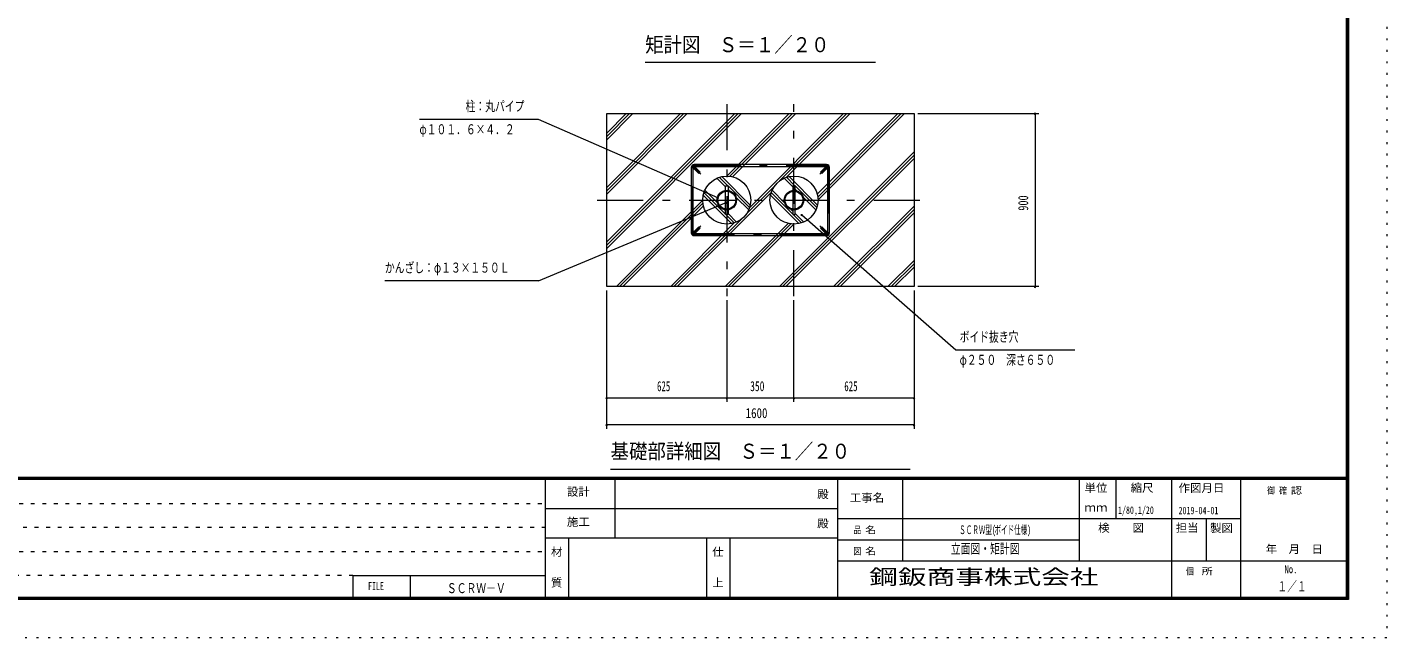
# Model space of a CAD drawing. Units: millimetres, scale not verified, with parts at other scales. Extents: x -35377 to 35394, y -16800 to 16800.
# Drawn here: x 7078 to 35394, y -16800 to -4088 of the extents above; entities that cross this region are included whole.
import ezdxf
from ezdxf.enums import TextEntityAlignment as Align

# ---------------------------------------------------------------- set-up
doc = ezdxf.new("R2010")
doc.units = ezdxf.units.MM
doc.header["$LTSCALE"] = 80
for name, pattern in [('USER1', [3, 1, -2]), ('USER3', [24, 12, -5, 2, -5]), ('USER4', [3, 0.5, -2.5])]:
    doc.linetypes.add(name, pattern=pattern)
doc.layers.add('0-1_0-F1TEXT', color=7, linetype='Continuous')
doc.layers.add('0-E_2-5DIM', color=7, linetype='Continuous')
for name, color, linetype, lineweight in [('0-6_2-02BOLD', 7, 'Continuous', 18), ('0-8_2-22CENTER', 3, 'USER3', 18), ('0-A_2-52DIM', 3, 'Continuous', 18), ('0-B_2-62HATCH', 2, 'Continuous', 18), ('0-C_F-F1PAPER', 5, 'Continuous', 18), ('0-D_F-E_J_ADD', 5, 'USER4', 18)]:
    doc.layers.add(name, color=color, linetype=linetype, lineweight=lineweight)
doc.styles.add('ＭＳ ゴシック', font='')
doc.styles.get('ＭＳ ゴシック').set_extended_font_data('MS Gothic')

msp = doc.modelspace()

# ---------------------------------------------------------------- linework, layer by layer
at = {"layer": '0-6_2-02BOLD'}
for p, q in [((20907.93, -7008.11), (20907.93, -8368.11)), ((20947.93, -8368.11), (20947.93, -7008.11)), ((23727.93, -6948.11), (20967.93, -6948.11)), ((20967.93, -6988.11), (23727.93, -6988.11)), ((23747.93, -7008.11), (23747.93, -8368.11)), ((23787.93, -8368.11), (23787.93, -7008.11)), ((21621.93, -7872.69), (21621.93, -7503.53)), ((21673.93, -7503.53), (21673.93, -7872.69)), ((23021.93, -7503.53), (23021.93, -7872.69)), ((23073.93, -7872.69), (23073.93, -7503.53)), ((21673.93, -7889.64), (21673.93, -7988.11)), ((23073.93, -7988.11), (23073.93, -7889.64)), ((23727.93, -8388.11), (20967.93, -8388.11)), ((20967.93, -8428.11), (23727.93, -8428.11))]:
    msp.add_line(p, q, dxfattribs=at)
msp.add_lwpolyline([(25547.94, -9488.11), (19147.92, -9488.11), (19147.92, -5888.11), (25547.94, -5888.11)], close=True, dxfattribs=at)
for points in [[(20953.79, -7022.25), (21066.92, -7135.39), (21095.21, -7107.1), (20982.07, -6993.97)], [(23713.79, -6993.97), (23600.65, -7107.11), (23628.93, -7135.39), (23742.07, -7022.25)], [(21621.93, -7486.58), (21621.93, -7388.11), (21673.93, -7388.11), (21673.93, -7486.58)], [(23073.93, -7486.58), (23073.93, -7388.11), (23021.93, -7388.11), (23021.93, -7486.58)], [(21673.93, -7988.11), (21621.93, -7988.11), (21621.93, -7889.64)], [(23021.93, -7889.64), (23021.93, -7988.11), (23073.93, -7988.11)], [(20982.07, -8382.25), (21095.21, -8269.12), (21066.92, -8240.83), (20953.79, -8353.97)], [(23742.07, -8353.97), (23628.93, -8240.83), (23600.65, -8269.12), (23713.79, -8382.25)]]:
    msp.add_lwpolyline(points, dxfattribs=at)
for centre, radius in [((21647.93, -7688.11), 500), ((23047.93, -7688.11), 500), ((21647.93, -7688.11), 203.2), ((21647.93, -7688.11), 186.4), ((23047.93, -7688.11), 203.2), ((23047.93, -7688.11), 186.4)]:
    msp.add_circle(centre, radius, dxfattribs=at)
for centre, radius, start, end in [((20967.93, -7008.11), 60, 90, 180), ((20967.93, -7008.11), 20, 45, 225), ((23727.93, -7008.11), 20, 315, 135), ((23727.93, -7008.11), 60, 0, 90), ((20967.93, -8368.11), 60, 180, 270), ((20967.93, -8368.11), 20, 135, 315), ((23727.93, -8368.11), 20, 225, 45), ((23727.93, -8368.11), 60, 270, 0)]:
    msp.add_arc(centre, radius, start, end, dxfattribs=at)
at = {"layer": '0-8_2-22CENTER'}
for p, q in [((21647.93, -5688.11), (21647.93, -9688.11)), ((23047.93, -9688.11), (23047.93, -5688.11)), ((20927.93, -8368.11), (20927.93, -7008.11)), ((20927.93, -7008.11), (21007.93, -7008.11)), ((20967.93, -7048.11), (20967.93, -6968.11)), ((20967.93, -7008.11), (21109.35, -7149.53)), ((23727.93, -7008.11), (23586.51, -7149.53)), ((23687.93, -7008.11), (23767.93, -7008.11)), ((23767.93, -7008.11), (23767.93, -8368.11)), ((18947.92, -7688.11), (25747.94, -7688.11)), ((21007.93, -8368.11), (20927.93, -8368.11)), ((20967.93, -8368.11), (21109.35, -8226.69)), ((20967.93, -8408.11), (20967.93, -8328.11)), ((23727.93, -8408.11), (20967.93, -8408.11)), ((23727.93, -8368.11), (23586.51, -8226.69)), ((23767.93, -8368.11), (23687.93, -8368.11)), ((23727.93, -8328.11), (23727.93, -8408.11))]:
    msp.add_line(p, q, dxfattribs=at)
msp.add_lwpolyline([(20967.93, -6968.11), (23727.93, -6968.11), (23727.93, -7048.11)], dxfattribs=at)
for centre, start, end in [((20967.93, -7008.11), 90, 180), ((23727.93, -7008.11), 0, 90), ((20967.93, -8368.11), 180, 270), ((23727.93, -8368.11), 270, 0)]:
    msp.add_arc(centre, 40, start, end, dxfattribs=at)
at = {"layer": '0-A_2-52DIM'}
for p, q in [((24747.93, -4825.4), (19947.93, -4825.4)), ((25627.94, -5888.11), (28147.94, -5888.11)), ((28083.94, -5888.11), (28051.94, -5888.11)), ((28067.94, -5888.11), (28067.94, -9488.11)), ((21476.96, -7638.11), (21444.96, -7638.11)), ((17727.92, -9368.11), (21635.06, -7736.94)), ((21651.06, -7736.94), (21619.06, -7736.94)), ((23225.51, -7992.6), (23193.51, -7992.6)), ((17727.92, -9368.11), (14527.92, -9368.11)), ((19147.92, -12448.11), (19147.92, -9568.11)), ((25547.94, -9568.11), (25547.94, -12448.11)), ((28147.94, -9488.11), (25627.94, -9488.11)), ((28083.94, -9488.11), (28051.94, -9488.11)), ((21647.93, -9768.11), (21647.93, -11888.11)), ((23047.93, -11888.11), (23047.93, -9768.11)), ((19163.92, -11808.11), (19131.92, -11808.11)), ((25547.94, -11808.11), (19147.92, -11808.11)), ((21663.93, -11808.11), (21631.93, -11808.11)), ((23063.93, -11808.11), (23031.93, -11808.11)), ((25563.94, -11808.11), (25531.94, -11808.11)), ((19163.92, -12368.11), (19131.92, -12368.11)), ((25547.94, -12368.11), (19147.92, -12368.11)), ((25563.94, -12368.11), (25531.94, -12368.11)), ((19227.93, -13288.11), (25467.93, -13288.11))]:
    msp.add_line(p, q, dxfattribs=at)
for points in [[(21459.06, -7638.59), (17727.94, -6008.11), (15247.93, -6008.11)], [(23209.51, -7992.6), (26417.08, -10808.11), (28897.09, -10808.11)]]:
    msp.add_lwpolyline(points, dxfattribs=at)
for centre in [(28067.94, -5888.11), (21460.96, -7638.11), (21635.06, -7736.94), (23209.51, -7992.6), (28067.94, -9488.11), (19147.92, -11808.11), (21647.93, -11808.11), (23047.93, -11808.11), (25547.94, -11808.11), (19147.92, -12368.11), (25547.94, -12368.11)]:
    msp.add_arc(centre, 16, 180, 0, dxfattribs=at)
at = {"layer": '0-B_2-62HATCH'}
for p, q in [((21817.31, -5888.11), (19147.92, -8557.5)), ((19147.92, -8625.38), (21885.19, -5888.11)), ((21953.07, -5888.11), (19147.92, -8693.26)), ((19147.92, -7561.89), (20821.71, -5888.11)), ((20753.82, -5888.11), (19147.92, -7494.01)), ((19147.92, -7426.12), (20685.94, -5888.11)), ((19690.33, -5888.11), (19147.92, -6430.52)), ((19147.92, -6362.64), (19622.45, -5888.11)), ((19554.57, -5888.11), (19147.92, -6294.76)), ((22948.67, -5888.11), (21648.67, -7188.11)), ((21712.39, -7192.28), (23016.56, -5888.11)), ((23084.46, -5888.11), (21769.46, -7203.1)), ((22122.47, -7845.63), (24080.05, -5888.11)), ((24147.93, -5888.11), (22747.91, -7288.13)), ((22891.85, -7212.03), (24215.82, -5888.11)), ((25211.42, -5888.11), (23532.94, -7566.6)), ((23543.76, -7623.65), (25279.31, -5888.11)), ((25347.19, -5888.11), (23547.56, -7687.73)), ((22742.79, -9488.11), (25547.94, -6682.96)), ((25547.94, -6750.84), (22810.66, -9488.11)), ((22878.55, -9488.11), (25547.94, -6818.73)), ((21443.67, -7231.73), (21621.93, -7409.99)), ((21667.93, -7388.11), (21492.65, -7212.83)), ((21546.26, -7198.56), (22137.48, -7789.78)), ((22843.67, -7231.73), (23021.93, -7409.99)), ((23067.93, -7388.11), (22892.66, -7212.83)), ((23537.48, -7789.78), (22946.26, -7198.56)), ((20615.71, -9488.11), (22571.85, -7532.03)), ((21158.38, -7586.44), (21749.6, -8177.66)), ((21621.93, -7982.11), (21172.65, -7532.84)), ((21452.92, -7745.22), (21191.55, -7483.85)), ((21673.93, -7394.11), (22123.2, -7843.38)), ((21705.04, -7493.1), (21673.93, -7461.99)), ((22104.31, -7892.37), (21842.94, -7631)), ((22647.95, -7388.09), (22047.95, -7988.09)), ((23149.6, -8177.66), (22558.38, -7586.44)), ((22572.65, -7532.84), (23021.93, -7982.11)), ((22591.55, -7483.85), (22852.92, -7745.22)), ((23073.93, -7394.11), (23523.2, -7843.38)), ((23105.04, -7493.1), (23073.93, -7461.99)), ((23504.31, -7892.37), (23242.94, -7631)), ((21148.3, -7688.48), (19348.68, -9488.11)), ((19416.56, -9488.11), (21152.1, -7752.57)), ((21162.92, -7809.64), (19484.44, -9488.11)), ((21621.93, -7914.23), (21590.81, -7883.12)), ((22990.81, -7883.12), (23021.93, -7914.23)), ((25547.94, -7814.33), (23874.17, -9488.11)), ((23942.05, -9488.11), (25547.94, -7882.22)), ((20479.95, -9488.11), (21805.44, -8162.65)), ((21947.91, -8088.12), (20547.93, -9488.11)), ((22926.42, -8173.12), (21611.44, -9488.11)), ((21803.2, -8163.39), (21627.93, -7988.11)), ((21852.18, -8144.49), (21673.93, -7966.23)), ((21679.3, -9488.11), (22983.47, -8183.94)), ((23047.93, -8187.36), (21747.18, -9488.11)), ((23027.93, -7988.11), (23203.2, -8163.39)), ((23073.93, -7966.23), (23252.19, -8144.49)), ((25547.94, -7950.1), (24009.93, -9488.11)), ((25005.53, -9488.11), (25547.94, -8945.7)), ((25547.94, -9013.59), (25073.41, -9488.11)), ((25141.3, -9488.11), (25547.94, -9081.47))]:
    msp.add_line(p, q, dxfattribs=at)
at = {"layer": '0-C_F-F1PAPER'}
for p, q in [((34553.96, -13464), (-11286.04, -13464)), ((-11286.04, -13468), (34553.96, -13468)), ((34553.96, -13472), (-11286.04, -13472)), ((-11286.04, -13476), (34553.96, -13476)), ((34553.96, -13480), (-11286.04, -13480)), ((-11286.04, -13484), (34553.96, -13484)), ((34553.96, -13488), (-11286.04, -13488)), ((-11286.04, -13492), (34553.96, -13492)), ((34553.96, -13496), (-11286.04, -13496)), ((-11286.04, -13500), (34553.96, -13500)), ((34553.96, -13504), (-11286.04, -13504)), ((17873.96, -16000), (17873.96, -13504)), ((19313.96, -13504), (19313.96, -14720)), ((23953.96, -13504), (23953.96, -16000)), ((25313.96, -15200), (25313.96, -13504)), ((28993.96, -15200), (28993.96, -13504)), ((29753.96, -13504), (29753.96, -14320)), ((30913.96, -16000), (30913.96, -13504)), ((32353.96, -16000), (32353.96, -13504)), ((23953.96, -14112), (17873.96, -14112)), ((32353.96, -14320), (23953.96, -14320)), ((31633.96, -14320), (31633.96, -15200)), ((17873.96, -14720), (23953.96, -14720)), ((18353.96, -14720), (18353.96, -16000)), ((21233.96, -16000), (21233.96, -14720)), ((21713.96, -14720), (21713.96, -16000)), ((23953.96, -14760), (28993.96, -14760)), ((23953.96, -15200), (34593.96, -15200)), ((13861.16, -15500.8), (17873.96, -15500.8)), ((13861.16, -15500.8), (13861.16, -16000)), ((15061.16, -16000), (15061.16, -15500.8))]:
    msp.add_line(p, q, dxfattribs=at)
at = {"layer": '0-C_F-F1PAPER', "color": 6, "linetype": 'USER1'}
for p, q in [((-11326.04, -14003.2), (17873.96, -14003.2)), ((17873.96, -14502.4), (-11326.04, -14502.4)), ((-11326.04, -15001.6), (17873.96, -15001.6)), ((13861.16, -15500.8), (-11326.04, -15500.8))]:
    msp.add_line(p, q, dxfattribs=at)
at = {"layer": '0-C_F-F1PAPER'}
for points in [[(34593.96, -16000), (-11326.04, -16000), (-11326.04, 16160), (34593.96, 16160)], [(34589.95, -15996), (-11322.04, -15996), (-11322.04, 16156), (34589.95, 16156)], [(34585.96, -15992), (34585.96, 16152), (-11318.04, 16152), (-11318.04, -15992)], [(34581.95, -15988), (-11314.04, -15988), (-11314.04, 16148), (34581.95, 16148)], [(34577.96, -15984), (34577.96, 16144), (-11310.04, 16144), (-11310.04, -15984)], [(34573.96, -15980), (-11306.04, -15980), (-11306.04, 16140), (34573.96, 16140)], [(34569.95, -15976), (34569.95, 16136), (-11302.04, 16136), (-11302.04, -15976)], [(34565.96, -15972), (-11298.04, -15972), (-11298.04, 16132), (34565.96, 16132)], [(34561.95, -15968), (-11294.04, -15968), (-11294.04, 16128), (34561.95, 16128)], [(34557.96, -15964), (-11290.04, -15964), (-11290.04, 16124), (34557.96, 16124)], [(34553.96, -15960), (34553.96, 16120), (-11286.04, 16120), (-11286.04, -15960)]]:
    msp.add_lwpolyline(points, close=True, dxfattribs=at)
at = {"layer": '0-D_F-E_J_ADD'}
msp.add_lwpolyline([(35393.96, -16800), (-12126.04, -16800), (-12126.04, 16800), (35393.96, 16800)], close=True, dxfattribs=at)

# ---------------------------------------------------------------- texts
at = {"layer": '0-1_0-F1TEXT', "style": 'ＭＳ ゴシック'}
for s, height, width, p in [('1/80,1/20', 156.3, 0.65, (29795.85, -14266.72)), ('2019-04-01', 156.3, 0.65, (31056.82, -14274.63)), ('ＳＣＲＷ型(', 177.1, 0.55, (26488.6, -14694.49)), ('ボイド仕様)', 177.1, 0.55, (27223.43, -14694.49)), ('立面図・矩計図', 208.4, 0.7, (26313.96, -15111.58)), ('ＳＣＲＷ－Ｖ', 208.4, 0.7, (15818.4, -15932.52)), ('１／１', 208.4, 0.7, (33113.96, -15895.19))]:
    msp.add_text(s, height=height, dxfattribs=dict(at, width=width)).set_placement(p, align=Align.BOTTOM_LEFT)
at = {"layer": '0-A_2-52DIM', "color": 7, "style": 'ＭＳ ゴシック'}
for s, height, width, p in [('矩計図\u3000Ｓ＝１／２０', 312.6, 0.9, (19947.93, -4702.77)), ('柱：丸パイプ', 208.4, 0.7, (16207.93, -5899.69)), ('φ１０１．６×４．２', 208.4, 0.7, (15247.93, -6379.68)), ('かんざし：φ１３×１５０Ｌ', 208.4, 0.7, (14527.92, -9259.69)), ('ボイド抜き穴', 208.4, 0.7, (26497.08, -10699.69)), ('φ２５０\u3000深さ６５０', 208.4, 0.7, (26497.1, -11179.69)), ('625', 208.4, 0.65, (20195.02, -11728.11)), ('350', 208.4, 0.7, (22134.7, -11728.11)), ('625', 208.4, 0.65, (24095.03, -11728.11)), ('1600', 208.4, 0.8, (22041.51, -12288.11)), ('基礎部詳細図\u3000Ｓ＝１／２０', 312.6, 0.9, (19227.93, -13165.47))]:
    msp.add_text(s, height=height, dxfattribs=dict(at, width=width)).set_placement(p, align=Align.BOTTOM_LEFT)
at = {"layer": '0-A_2-52DIM', "color": 7, "style": 'ＭＳ ゴシック', "width": 0.75}
msp.add_text('900', height=208.4, rotation=90, dxfattribs=at).set_placement((27987.94, -7908.31), align=Align.BOTTOM_LEFT)
at = {"layer": '0-C_F-F1PAPER', "color": 7, "style": 'ＭＳ ゴシック'}
for s, height, width, p in [('単位', 166.7, 1.05, (29097.96, -13813.26)), ('縮尺', 166.7, 1.05, (30057.96, -13813.26)), ('作図月日', 166.7, 1.05, (31056.19, -13814.9)), ('設計', 166.7, 1.05, (18317.96, -13894.13)), ('殿', 166.7, 1.05, (23529.96, -13945.26)), ('工事名', 166.7, 1.05, (24209.96, -14017.26)), ('御 ', 141.7, 0.85, (32902.37, -13847.08)), ('確 ', 141.7, 0.85, (33149.38, -13847.08)), ('認', 141.7, 1.2, (33396.4, -13847.08)), ('ｍｍ', 166.7, 1.05, (29097.96, -14221.26)), ('施工', 166.7, 1.05, (18317.96, -14521.26)), ('殿', 166.7, 1.05, (23529.96, -14553.26)), ('検\u3000\u3000図', 166.7, 1.05, (29381.96, -14645.26)), ('担当', 166.7, 1.05, (30997.96, -14645.26)), ('製図', 166.7, 1.05, (31711.53, -14649.19)), ('品 ', 141.7, 0.85, (24283.96, -14668)), ('名', 141.7, 1.2, (24530.98, -14668)), ('材', 166.7, 1.05, (17985.96, -15145.26)), ('仕', 166.7, 1.05, (21345.96, -15145.26)), ('図 ', 141.7, 0.85, (24283.96, -15108)), ('名', 141.7, 1.2, (24530.98, -15108)), ('\u3000年\u3000月\u3000日', 166.7, 1.05, (32631.94, -15088.34)), ('No.', 166.7, 0.8, (33261.96, -15505.26)), ('質', 166.7, 1.05, (17985.96, -15785.26)), ('上', 166.7, 1.05, (21345.96, -15785.26)), ('個  ', 141.7, 0.85, (31209.96, -15528)), ('所', 141.7, 1.2, (31539.32, -15528)), ('FILE', 166.7, 0.7, (14175.16, -15855.66))]:
    msp.add_text(s, height=height, dxfattribs=dict(at, width=width)).set_placement(p, align=Align.BOTTOM_LEFT)
at = {"layer": '0-E_2-5DIM', "style": 'ＭＳ ゴシック', "width": 1.4}
msp.add_text('鋼鈑商事株式会社', height=312.6, dxfattribs=at).set_placement((24615.1, -15781.57), align=Align.BOTTOM_LEFT)

doc.saveas('drawing.dxf')
